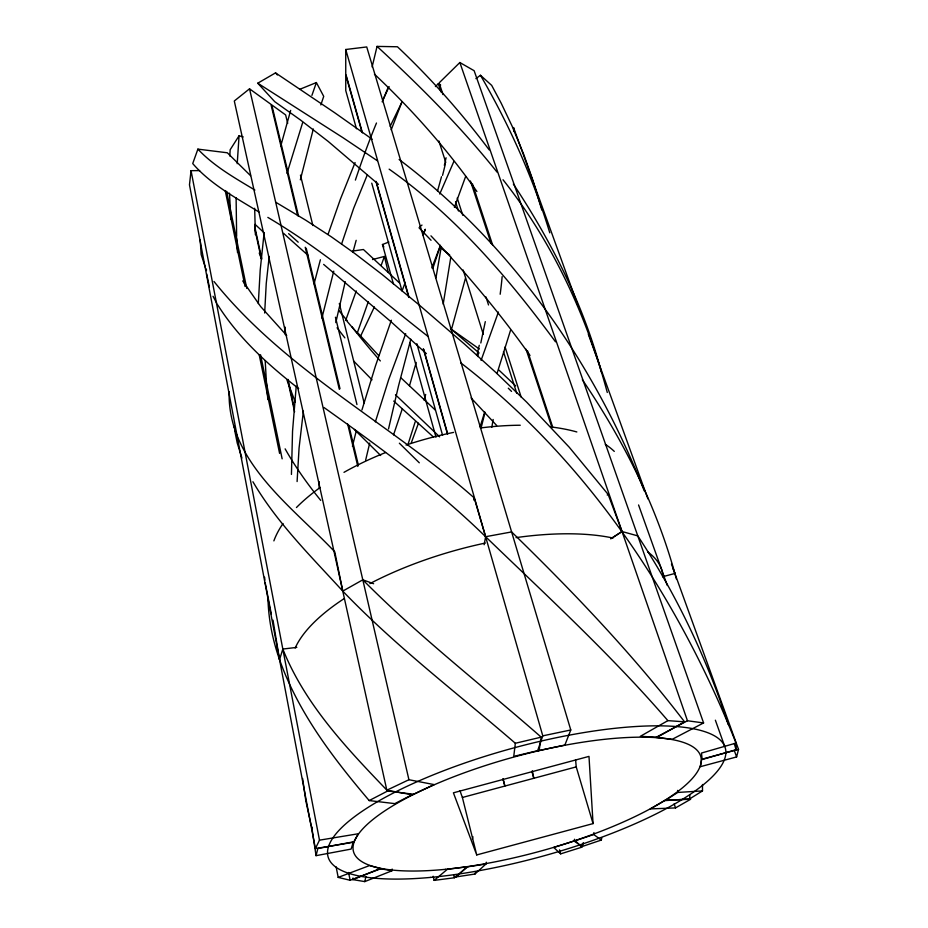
<?xml version="1.0" encoding="UTF-8"?>
<svg xmlns="http://www.w3.org/2000/svg" width="928" height="928" viewBox="0 0 928 928"><rect width="100%" height="100%" fill="white"/><g stroke="black" fill="none" stroke-linecap="round" stroke-linejoin="round"><path stroke-width="1.39" d="M736.02 743.073L736.078 749.708L702.148 759.533L701.498 753.037L736.02 743.073C677.684 596.205 586.693 459.917 460.636 362.767M236.106 197.664L236.64 236.385M229.135 391.686C227.337 461.622 291.926 506.317 334.788 551.858L342.768 591.113C395.954 646.584 457.33 693.135 515.342 743.27L541.198 737.157L539.122 750.334L513.752 756.39L515.342 743.27M264.666 313.026L266.243 283.492L269.19 256.453M258.309 303.584L260.2 270.083L264.086 233.125M297.099 481.551L299.071 448.038L303.386 411.116M200.216 239.911L201.144 254.481L205.285 267.218M237.22 163.688L239.064 135.79L243.252 136.95M229.808 156.02L230.156 149.756L239.064 135.79M689.864 794.832L689.597 798.938L664.97 800.609L677.765 792.442L702.496 790.911L702.484 784.496M353.034 877.981L352.756 879.593L364.774 881.6L391.964 870.777L392.15 869.049M296.229 386.199L292.54 431.276L291.438 474.428M199.624 170.59L191.052 170.682L189.474 184.811L315.392 848.598L353.661 842.218L358.312 833.762L319.487 840.165L315.392 848.598M601.773 838.054L601.286 840.072L593.688 834.504L593.943 832.555M450.846 256.975L443.19 304.152M441.241 246.941L435.974 277.82M601.286 840.072L582.227 846.487L574.188 841.116L574.513 839.248M493.174 419.479L491.782 427.344M484.161 544.736L485.611 536.709L474.185 497.86C389.586 423.18 285.488 370.597 213.974 281.474M485.298 321.645L480.808 342.977M456.727 875.139L456.135 876.902L474.962 874.037L485.901 864.049L486.284 862.205M335.797 322.608L345.239 281.671M472.375 839.202L472.909 836.696M474.185 497.86L473.732 499.995M300.336 179.823L313.316 128.98M388.519 428.945L398.53 385.862L410.814 339.184M446.078 157.748L444.361 165.312M365.609 460.3L369.692 443.108M364.774 881.6L365.968 876.461M465.404 278.446L451.321 329.985M477.7 356.514L478.5 353.081M321.888 318.095L333.755 271.162M372.116 66.944L377.058 46.4L397.439 46.771C430.963 78.37 461.541 113.042 489.207 149.872M352.431 446.333L356.097 431.601M484.892 412.879L481.029 428.272M314.058 283.898L320.392 259.747M738.526 749.36L701.684 759.266L700.362 766.69L736.612 756.935L738.526 749.36L671.454 564.004M280.662 146.311L290.661 110.386M441.508 176.703L437.506 191.168M316.054 855.662L317.863 848.517L353.348 841.87L351.12 849.085L316.054 855.662L311.692 826.755M352.872 252.381L356.178 240.317M416.208 362.43L409.503 385.688M583.306 842.636L582.227 846.487M361.955 409.944L375.422 366.073L391.338 320.23M287.019 173.316L302.725 122.368M375.364 421.88L388.716 379.517L405.687 333.732M510.528 330.322L497.014 373.52M341.585 244.041L353.649 208.313L367.175 175.195M415.187 421.822L407.752 445.243M480.101 426.845L484.741 411.87M296.809 647.384L282.82 649.055L279.548 659.646C298.387 712.739 333.082 758.06 369.193 800.574L394.794 803.625L413.18 794.206L387.684 790.981L369.193 800.574M328.187 234.018L340.46 199.021L355.076 162.574M402.323 408.726L393.553 434.849M439.93 247.161L432.889 268.227M320.844 104.922L323.721 96.373L316.378 82.557L299.674 89.355M498.417 312.052L481.075 360.4M474.962 874.037L475.6 872.158M345.738 49.497L542.787 735.846L537.59 750.856L564.862 745.091L570.778 729.976L366.734 46.945L345.738 49.497L345.75 73.904L362.442 132.855M311.912 95.398L316.378 82.557M425.268 229.274L423.481 234.401M357.593 332.062L368.312 301.67M465.682 176.355L454.395 207.304M250.537 175.659L227.325 152.784L197.896 149.13L192.722 163.56C210.865 184.579 235.898 197.71 259.144 212.141M345.645 320.473L356.271 290.94M381.13 265.478L384.412 256.43L372.546 259.55M411.255 442.946L418.447 423.226M391.222 129.816L402.021 101.697M402.068 290.974L405.234 282.367M440.429 245.317L431.845 267.914M423.04 234.958L425.152 229.529M382.684 100.584L387.823 88.23M453.885 161.414L439.733 194.022M374.367 306.959L360.435 336.493M389.099 86.582L382.15 101.836M401.569 102.869L390.178 126.266M435.394 86.571L438.294 83.729L440.672 85.04M703.586 722.935L687.462 720.766L655.899 737.4L672.185 739.314L703.586 722.935L474.127 70.702L459.859 62.524L439.141 82.882L443.004 94.575M456.135 876.902L466.668 866.949L485.901 864.049M434.13 880.382L447.458 869.234L467.956 866.648L454.337 877.772L434.13 880.382L433.167 876.241M297.633 215.644L270.918 104.284L249.528 88.821L234.297 100.99L386.837 790.215L412.392 794.809L434.188 784.612L408.923 779.729L386.837 790.215M475.89 78.625L480.46 75.272L491.689 85.376L501.19 103.194L512.117 126.173L523.821 154.605L532.788 179.997L541.801 210.03M419.676 226.699L422.008 225.086M610.705 538.866L622.027 531.524L637.78 535.885C676.361 594.291 706.684 658.08 728.352 724.606M611.424 538.379L622.027 531.524L608.142 494.438L569.258 447.25L526.756 402.23L495.807 372.441L464.452 344.068L418.911 304.732L382.243 274.572L354.542 253.309L331.296 236.791L305.683 220.168L275.662 202.2M689.597 798.938L702.496 790.911M607.202 494.984L608.142 494.438M378.473 184.382L328.222 141.45L300.568 120.072L274.769 101.697L257.752 83.207L275.523 72.883L334.544 112.636L372.186 139.212M675.503 807.917L690.641 799.263L665.411 800.145L650.331 808.914L675.503 807.917L674.157 803.822M684.551 721.833L667.882 720.638L640.355 736.31L657.233 737.261L684.551 721.833C632.42 653.764 572.947 591.693 511.618 531.93L485.611 536.709C436.183 488.36 380.167 447.563 324 407.52M373.624 583.724L362.802 579.814L342.768 591.113C311.008 556.313 276.857 522.696 252.926 481.736M352.756 879.593L380.051 868.631L391.964 870.777M393.426 283.991L382.464 244.505L388.867 242.034M338.198 877.401L369.541 865.569L381.106 868.631L350.134 880.266L338.198 877.401L336.133 866.891M574.188 841.116L593.688 834.504M581.74 847.218L575.244 840.652L553.714 847.45L560.64 853.864L581.74 847.218L580.974 844.538M476.725 854.932L593.05 823.6L588.99 756.39L453.409 792.814L476.725 854.932L462.388 797.477L459.986 790.76M462.388 797.477L576.23 766.888L575.592 759.707M662.522 576.764L674.876 573.469L676.373 579.002M542.787 735.846L570.778 729.976M352.582 251.094L363.416 249.504L399.295 282.75M254.887 190.066C234.9 177.99 214.043 166.321 197.896 149.13M267.844 217.396C325.31 251.302 375.736 295.475 428.075 336.481M257.752 83.207L343.174 137.82L377.371 160.776M450.579 328.686L479.358 349.032M389.145 169.163C454.998 215.574 507.999 277.333 555.489 341.806M298.665 388.623C268.018 364.75 238.577 338.036 217.72 304.929M399.121 159.5C510.412 243.612 593.642 361.549 644.252 490.924M439.675 246.976L449.848 255.177M479.045 352.953L450.463 328.57M323.64 264.399L390.328 321.146L426.37 353.649M433.492 437.076L393.716 401.07M541.198 737.157C481.597 684.876 418.621 636.272 362.802 579.814M288.62 233.659L298.201 242.185M498.788 369.97L515.678 385.92M377.058 46.4C419.676 85.701 460.914 126.765 497.083 172.167M435.394 410.13L401.256 378.148M255.072 224.356L264.248 232.882M374.425 74.136C412.287 109.806 446.902 149.002 476.911 191.516M439.663 436.844L395.479 394.794M485.611 536.709C547.694 596.634 611.494 655.168 667.882 720.638M380.677 455.497L354.38 429.478M372.035 379.83L353.591 360.98M286.694 335.484L260.64 306.542L242.73 280.917M387.684 790.981C346.933 748.536 304.964 704.538 282.82 649.055M378.775 355.656L357.721 332.816M471.088 397.95L496.677 425.5M430.952 235.84C466.598 273.435 500.018 313.212 530.004 355.482M275.523 72.883L277.391 74.959M347.107 320.554L338.778 310.532M344.856 337.862L337.061 327.781M503.022 179.754C552.496 242.231 586.658 315.74 607.283 392.486M582.343 379.691C622.607 439.141 655.644 504.09 674.876 573.469L673.194 569.015M513.358 184.034C551.684 241.941 583.515 304.836 601.437 372.151M480.46 75.272C509.298 125.002 533.032 177.805 549.782 232.835M216.839 303.444L213.046 296.287M382.464 244.505L383.856 247.01M295.29 402.033L288.237 383.542M259.237 253.054L261.255 258.39M529.865 172.631L513.532 127.507L513.903 131.474M530.329 173.942L575.58 299.002M576.068 300.336L578.028 305.776M588.317 334.219L647.895 498.87M287.042 380.248L287.831 382.44M241.93 458.049L237.232 443.027L234.633 430.116M734.292 750.497L736.612 756.935M638.568 504.971L667.302 585.475M715.372 720.198L724.594 746.054M459.859 62.524L687.462 720.766M472.433 183.802L492.606 244.934M527.533 350.819L552.601 426.822M438.294 83.729L441.009 91.942M470.438 180.972L491.098 243.449M526.06 349.23L551.998 427.669M438.898 140.998L445.776 162.388M457.226 198.035L462.759 215.25M505.087 347.026L521.142 397.033M455.544 201.782L458.467 210.946M485.97 296.925L488.534 304.964M503.463 351.654L516.768 393.275M463.153 269.99L483.268 334.266M209.345 286.914L206.677 273.899M734.222 743.421L736.078 749.708M576.23 766.888L593.05 823.6M273.018 620.171L279.548 659.646C272.635 640.018 268.47 619.359 267.972 598.537M376.234 181.563L409.074 297.505M423.76 349.392L447.563 433.434M362.013 132.286L345.75 74.89L345.761 90.619L356.468 128.76M375.91 181.354L408.587 296.763M423.33 348.777L447.563 434.35M559.514 849.851L560.64 853.864M371.757 183.164L401.882 290.429M416.858 343.72L442.586 435.313M532.347 770.832L533.797 778.29L531.883 771.446M409.816 342.989L435.986 437.192M503.011 778.708L504.89 786.062L503.057 779.195M312.226 829.412L311.46 826.523M271.312 614L265.211 582.888M339.312 303.479L364.136 402.891M311.1 825.073L305.834 800.852L302.609 778.476M287.703 123.343L285.627 114.921L271.788 104.922L298.561 216.282M300.452 175.102L312.864 225.527M335.449 317.237L356.955 404.55M306.24 248.24L340.008 388.728M348.928 425.848L358.394 465.241M305.231 247.254L339.3 389.238M347.64 423.98L357.825 466.448M384.412 256.43L388.24 272.414M453.688 875.034L454.337 877.772M249.528 88.821L408.923 779.729M254.643 226.119L261.812 259.04M288.016 379.39L294.327 408.378M254.991 229.761L261.313 258.866M287.587 379.656L294.582 411.777M226.606 191.261L246.778 288.446M260.548 354.763L282.147 458.838M225.214 190.565L245.05 286.45M259.179 354.716L279.595 453.398M348.568 872.482L350.134 880.266M191.052 170.682L319.487 840.165M234.076 425.813L234.343 427.959M264.584 577.17L264.874 580.023M267.821 399.55L266.301 380.12M230.898 219.426L229.471 193.21M677.626 790.401L677.765 792.442M266.22 378.833L265.199 360.725M237.498 252.532L236.698 237.73M255.397 234.738L254.666 208.266M206.352 268.958L206.422 270.616M319.186 488.337L319.116 481.632M285.221 334.532L285.174 327.132M295.174 648.034A191.667 74.611 -15.3 0 1 344.172 598.595M369.854 583.631A191.667 74.611 -15.3 0 1 485.274 543.066M516.038 537.625A191.667 74.611 -15.3 0 1 613.014 538.031M647.605 551.835A191.667 74.611 -15.3 0 1 662.847 574.525M308.247 255.467A492.06 47.896 35.5 0 1 283.62 233.369M419.305 462.805A549.608 6.276 44.1 0 1 399.365 443.213M320.728 500.401A623.488 222.43 24.7 0 1 285.128 448.862M425.685 394.458A962.15 542.671 75.9 0 1 424.119 400.212M419.004 227.766A470.716 143.863 54.3 0 1 431.056 240.282M273.876 540.885A183.605 83.671 -15.3 0 1 283.028 523.543M296.45 507.523A183.605 83.671 -15.3 0 1 320.206 487.467M343.986 472.34A183.605 83.671 -15.3 0 1 385.538 452.574M406.058 445.08A183.605 83.671 -15.3 0 1 453.606 432.402M480.379 427.97A183.605 83.671 -15.3 0 1 520.26 425.244M550.629 426.903A183.605 83.671 -15.3 0 1 576.845 431.961M605.3 444.315A183.605 83.671 -15.3 0 1 614.29 451.402M479.254 345.297A546.151 101.57 -66.1 0 1 476.899 355.412M502.141 276.625A434.849 74.02 -67.9 0 1 500.169 294.246M445.336 164.001A495.807 95.224 -59.9 0 1 442.552 175.346M355.389 180.09A414.92 69.206 -79.6 0 1 376.478 123.018M380.341 360.934A698.691 497.211 85.4 0 1 352.048 326.865M357.477 333.326A953.3 634.45 89.9 0 1 346.852 321.053M508.289 388.206A593.456 311.843 -2.6 0 1 511.537 391.419M445.51 869.316A180.02 48.882 -15.3 0 0 701.162 758.443A180.02 48.882 -15.3 0 0 434.814 784.52A180.02 48.882 -15.3 0 0 445.51 869.316M430.511 877.412A205.912 56.016 -15.3 0 0 725.835 751.158A205.912 56.016 -15.3 0 0 423.794 778.801A205.912 56.016 -15.3 0 0 430.511 877.412"/></g></svg>
